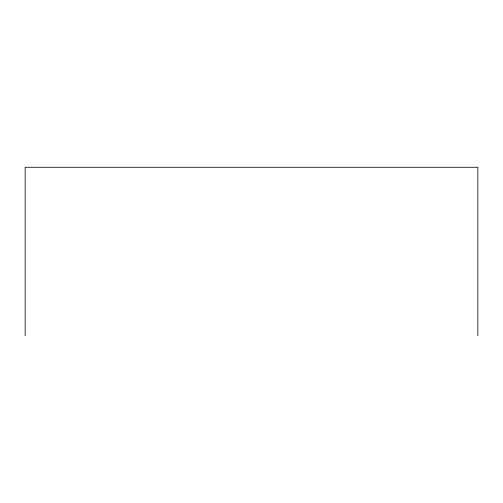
<?xml version="1.0" encoding="UTF-8"?>
<svg xmlns="http://www.w3.org/2000/svg" width="503" height="503" viewBox="0 0 503 503"><rect width="100%" height="100%" fill="white"/><g stroke="black" fill="none" stroke-linecap="round" stroke-linejoin="round"><path stroke-width="0.75" d="M477.85 335.715L477.85 167.285L25.15 167.285L25.15 335.715"/></g></svg>
